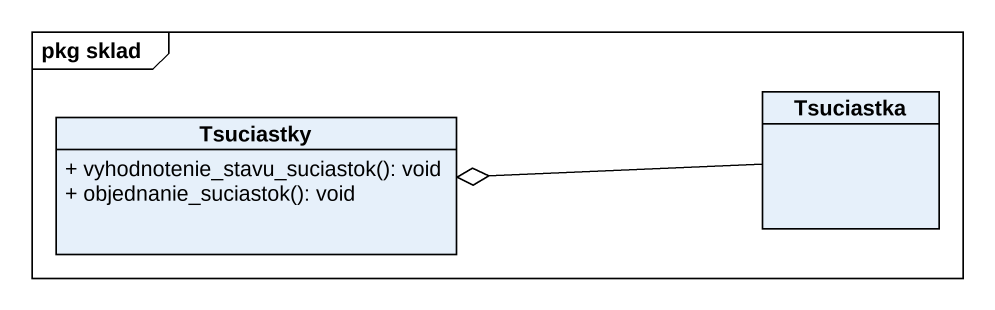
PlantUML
@startuml
mainframe pkg sklad
hide circle
hide empty members
skinparam classAttributeIconSize 0
class Tsuciastky {
  + vyhodnotenie_stavu_suciastok(): void
  + objednanie_suciastok(): void
}
class Tsuciastka
Tsuciastka -left-o Tsuciastky
@enduml
